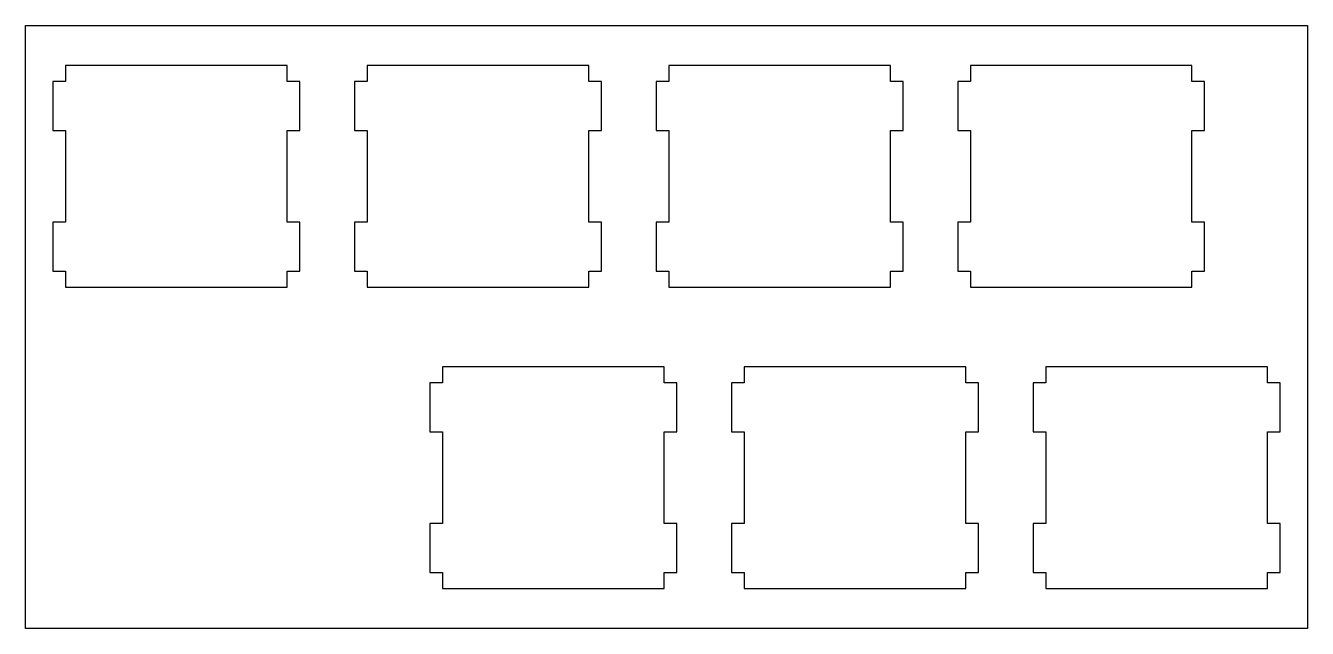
# Model space of a CAD drawing. Extents: x 0.1 to 81.1, y 0.3 to 38.4.
import ezdxf

# ---------------------------------------------------------------- set-up
doc = ezdxf.new("R2010")
doc.units = 0
doc.layers.get('0').update_dxf_attribs({"linetype": 'CONTINUOUS'})

msp = doc.modelspace()

# ---------------------------------------------------------------- linework, layer by layer
at = {"color": 0}
for p, q in [((0.09508, 38.3575), (81.0578, 38.3575)), ((0.09508, 0.25769), (0.09508, 38.3575)), ((81.0578, 38.3575), (81.0578, 0.25769)), ((2.61965, 35.833), (2.61965, 34.8327)), ((16.6192, 35.833), (2.61965, 35.833)), ((16.6192, 34.8327), (16.6192, 35.833)), ((21.6697, 35.833), (21.6697, 34.8327)), ((35.669, 35.833), (21.6697, 35.833)), ((35.669, 34.8327), (35.669, 35.833)), ((40.7197, 35.833), (40.7197, 34.8327)), ((54.719, 35.833), (40.7197, 35.833)), ((54.719, 34.8327), (54.719, 35.833)), ((59.7697, 35.833), (59.7697, 34.8327)), ((73.769, 35.833), (59.7697, 35.833)), ((73.769, 34.8327), (73.769, 35.833)), ((2.61965, 34.8327), (1.81901, 34.8327)), ((1.81901, 34.8327), (1.81901, 31.7335)), ((17.4198, 34.8327), (16.6192, 34.8327)), ((17.4198, 31.7335), (17.4198, 34.8327)), ((21.6697, 34.8327), (20.869, 34.8327)), ((20.869, 34.8327), (20.869, 31.7335)), ((36.4698, 34.8327), (35.669, 34.8327)), ((36.4698, 31.7335), (36.4698, 34.8327)), ((40.7197, 34.8327), (39.9189, 34.8327)), ((39.9189, 34.8327), (39.9189, 31.7335)), ((55.5198, 34.8327), (54.719, 34.8327)), ((55.5198, 31.7335), (55.5198, 34.8327)), ((59.7697, 34.8327), (58.9689, 34.8327)), ((58.9689, 34.8327), (58.9689, 31.7335)), ((74.5698, 34.8327), (73.769, 34.8327)), ((74.5698, 31.7335), (74.5698, 34.8327)), ((1.81901, 31.7335), (2.61965, 31.7335)), ((2.61965, 31.7335), (2.61965, 25.9333)), ((16.6192, 25.9333), (16.6192, 31.7335)), ((16.6192, 31.7335), (17.4198, 31.7335)), ((20.869, 31.7335), (21.6697, 31.7335)), ((21.6697, 31.7335), (21.6697, 25.9333)), ((35.669, 25.9333), (35.669, 31.7335)), ((35.669, 31.7335), (36.4698, 31.7335)), ((39.9189, 31.7335), (40.7197, 31.7335)), ((40.7197, 31.7335), (40.7197, 25.9333)), ((54.719, 25.9333), (54.719, 31.7335)), ((54.719, 31.7335), (55.5198, 31.7335)), ((58.9689, 31.7335), (59.7697, 31.7335)), ((59.7697, 31.7335), (59.7697, 25.9333)), ((73.769, 25.9333), (73.769, 31.7335)), ((73.769, 31.7335), (74.5698, 31.7335)), ((2.61965, 25.9333), (1.81901, 25.9333)), ((1.81901, 25.9333), (1.81901, 22.8327)), ((17.4198, 25.9333), (16.6192, 25.9333)), ((17.4198, 22.8327), (17.4198, 25.9333)), ((21.6697, 25.9333), (20.869, 25.9333)), ((20.869, 25.9333), (20.869, 22.8327)), ((36.4698, 25.9333), (35.669, 25.9333)), ((36.4698, 22.8327), (36.4698, 25.9333)), ((40.7197, 25.9333), (39.9189, 25.9333)), ((39.9189, 25.9333), (39.9189, 22.8327)), ((55.5198, 25.9333), (54.719, 25.9333)), ((55.5198, 22.8327), (55.5198, 25.9333)), ((59.7697, 25.9333), (58.9689, 25.9333)), ((58.9689, 25.9333), (58.9689, 22.8327)), ((74.5698, 25.9333), (73.769, 25.9333)), ((74.5698, 22.8327), (74.5698, 25.9333)), ((1.81901, 22.8327), (2.61965, 22.8327)), ((2.61965, 22.8327), (2.61965, 21.8336)), ((16.6192, 21.8336), (16.6192, 22.8327)), ((16.6192, 22.8327), (17.4198, 22.8327)), ((20.869, 22.8327), (21.6697, 22.8327)), ((21.6697, 22.8327), (21.6697, 21.8336)), ((35.669, 21.8336), (35.669, 22.8327)), ((35.669, 22.8327), (36.4698, 22.8327)), ((39.9189, 22.8327), (40.7197, 22.8327)), ((40.7197, 22.8327), (40.7197, 21.8336)), ((54.719, 21.8336), (54.719, 22.8327)), ((54.719, 22.8327), (55.5198, 22.8327)), ((58.9689, 22.8327), (59.7697, 22.8327)), ((59.7697, 22.8327), (59.7697, 21.8336)), ((73.769, 21.8336), (73.769, 22.8327)), ((73.769, 22.8327), (74.5698, 22.8327)), ((2.61965, 21.8336), (16.6192, 21.8336)), ((21.6697, 21.8336), (35.669, 21.8336)), ((40.7197, 21.8336), (54.719, 21.8336)), ((59.7697, 21.8336), (73.769, 21.8336)), ((26.4322, 16.7831), (26.4322, 15.7827)), ((40.4315, 16.7831), (26.4322, 16.7831)), ((40.4315, 15.7827), (40.4315, 16.7831)), ((45.4822, 16.7831), (45.4822, 15.7827)), ((59.4815, 16.7831), (45.4822, 16.7831)), ((59.4815, 15.7827), (59.4815, 16.7831)), ((64.5322, 16.7831), (64.5322, 15.7827)), ((78.5315, 16.7831), (64.5322, 16.7831)), ((78.5315, 15.7827), (78.5315, 16.7831)), ((26.4322, 15.7827), (25.6315, 15.7827)), ((25.6315, 15.7827), (25.6315, 12.6835)), ((41.2309, 15.7827), (40.4315, 15.7827)), ((41.2309, 12.6835), (41.2309, 15.7827)), ((45.4822, 15.7827), (44.6814, 15.7827)), ((44.6814, 15.7827), (44.6814, 12.6835)), ((60.2809, 15.7827), (59.4815, 15.7827)), ((60.2809, 12.6835), (60.2809, 15.7827)), ((64.5322, 15.7827), (63.7314, 15.7827)), ((63.7314, 15.7827), (63.7314, 12.6835)), ((79.3309, 15.7827), (78.5315, 15.7827)), ((79.3309, 12.6835), (79.3309, 15.7827)), ((25.6315, 12.6835), (26.4322, 12.6835)), ((26.4322, 12.6835), (26.4322, 6.88329)), ((40.4315, 6.88329), (40.4315, 12.6835)), ((40.4315, 12.6835), (41.2309, 12.6835)), ((44.6814, 12.6835), (45.4822, 12.6835)), ((45.4822, 12.6835), (45.4822, 6.88329)), ((59.4815, 6.88329), (59.4815, 12.6835)), ((59.4815, 12.6835), (60.2809, 12.6835)), ((63.7314, 12.6835), (64.5322, 12.6835)), ((64.5322, 12.6835), (64.5322, 6.88329)), ((78.5315, 6.88329), (78.5315, 12.6835)), ((78.5315, 12.6835), (79.3309, 12.6835)), ((26.4322, 6.88329), (25.6315, 6.88329)), ((25.6315, 6.88329), (25.6315, 3.78273)), ((41.2309, 6.88329), (40.4315, 6.88329)), ((41.2309, 3.78273), (41.2309, 6.88329)), ((45.4822, 6.88329), (44.6814, 6.88329)), ((44.6814, 6.88329), (44.6814, 3.78273)), ((60.2809, 6.88329), (59.4815, 6.88329)), ((60.2809, 3.78273), (60.2809, 6.88329)), ((64.5322, 6.88329), (63.7314, 6.88329)), ((63.7314, 6.88329), (63.7314, 3.78273)), ((79.3309, 6.88329), (78.5315, 6.88329)), ((79.3309, 3.78273), (79.3309, 6.88329)), ((25.6315, 3.78273), (26.4322, 3.78273)), ((26.4322, 3.78273), (26.4322, 2.78364)), ((40.4315, 2.78364), (40.4315, 3.78273)), ((40.4315, 3.78273), (41.2309, 3.78273)), ((44.6814, 3.78273), (45.4822, 3.78273)), ((45.4822, 3.78273), (45.4822, 2.78364)), ((59.4815, 2.78364), (59.4815, 3.78273)), ((59.4815, 3.78273), (60.2809, 3.78273)), ((63.7314, 3.78273), (64.5322, 3.78273)), ((64.5322, 3.78273), (64.5322, 2.78364)), ((78.5315, 2.78364), (78.5315, 3.78273)), ((78.5315, 3.78273), (79.3309, 3.78273)), ((26.4322, 2.78364), (40.4315, 2.78364)), ((45.4822, 2.78364), (59.4815, 2.78364)), ((64.5322, 2.78364), (78.5315, 2.78364)), ((81.0578, 0.25769), (0.09508, 0.25769))]:
    msp.add_line(p, q, dxfattribs=at)

doc.saveas('drawing.dxf')
